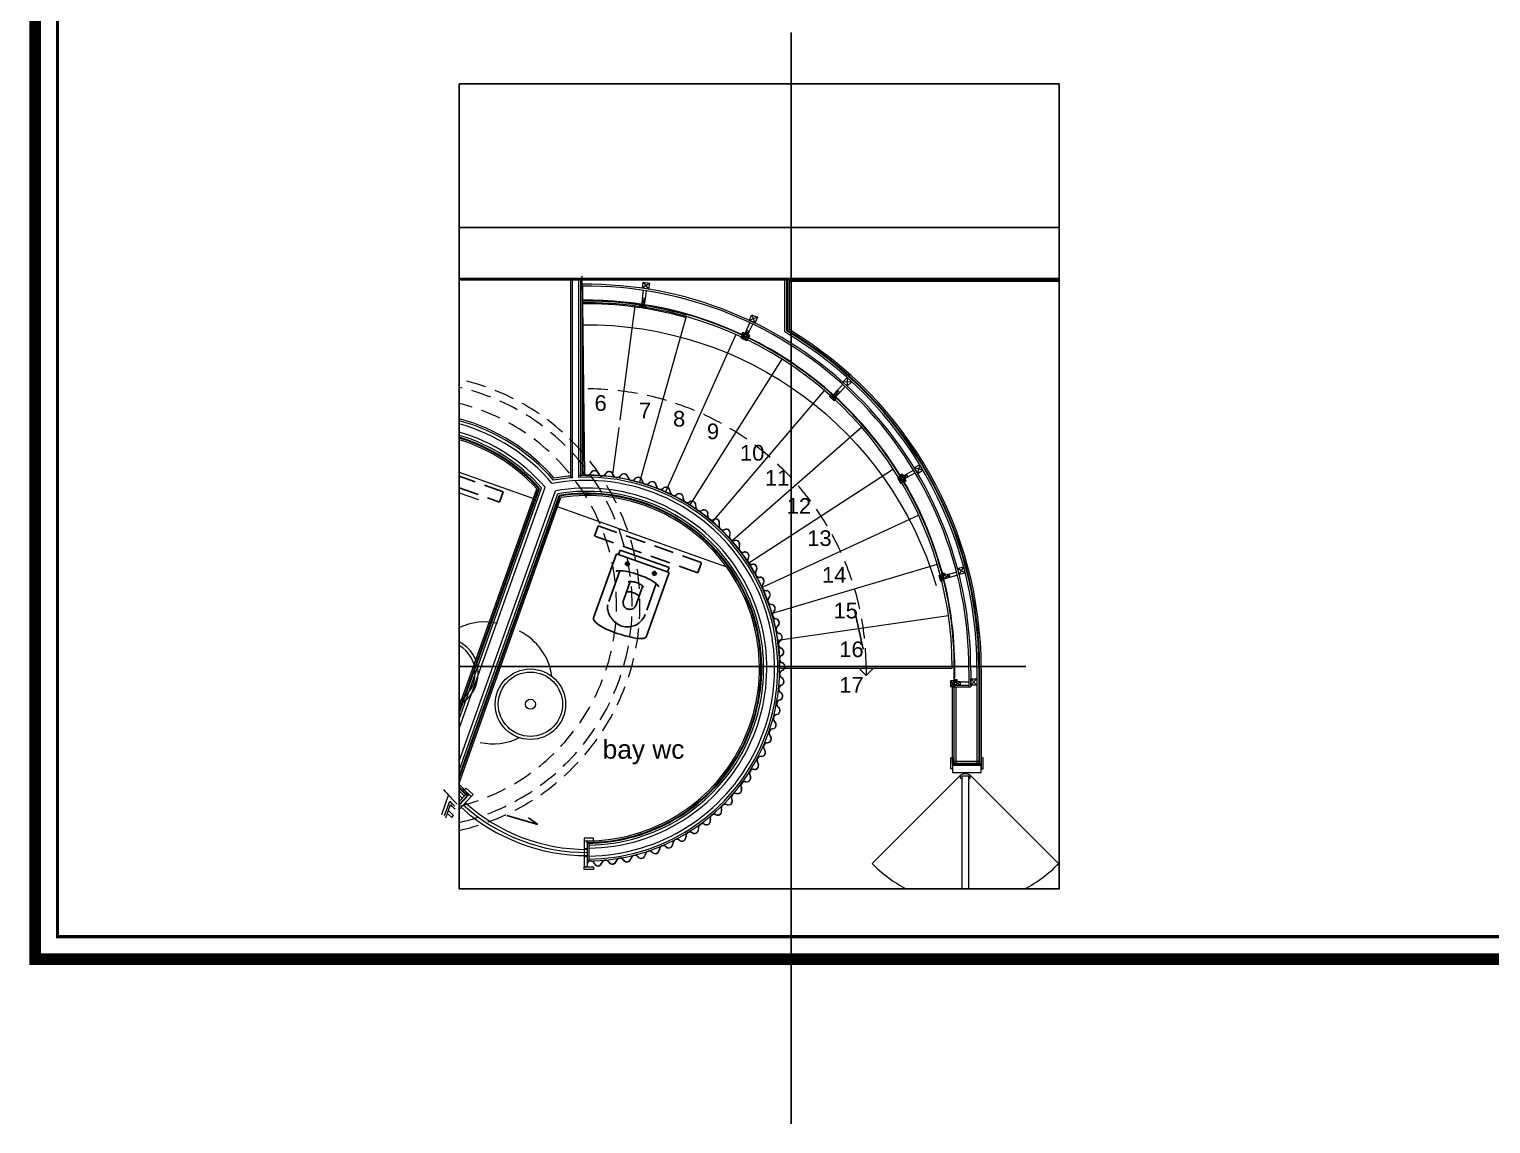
# Model space of a CAD drawing. Header units: millimetres. Extents: x 54215 to 67697, y 23496 to 56611.
# Drawn here: x 55693 to 56626, y 23496 to 24195 of the extents above; entities that cross this region are included whole.
import ezdxf

# ---------------------------------------------------------------- set-up
doc = ezdxf.new("R2010")
doc.units = ezdxf.units.MM
doc.linetypes.add('DASHED', pattern=[19.05, 12.7, -6.35])
for name, color, linetype, lineweight in [('- 0.50', 30, 'Continuous', 50), ('alçıpankesit', 220, 'Continuous', 20), ('b_görünüş', 44, 'Continuous', 25), ('no3_ahsap gorunus on ince', 32, 'Continuous', 13), ('no3_cam kesit arka', 141, 'Continuous', 18), ('no3_duvar kaplama', 8, 'Continuous', 0), ('no3_duvar ytong', 101, 'Continuous', 0), ('no3_kutu profil gorunus', 8, 'Continuous', 0), ('no3_kutuprofil kesit', 74, 'Continuous', 18), ('no3_lejand', 255, 'Continuous', 13), ('no3_mermer gorunus arka', 41, 'Continuous', 13), ('no3_tefriş arka ince', 65, 'Continuous', 13), ('t_tefris ince', 34, 'Continuous', 15), ('t_yazı', 154, 'Continuous', 25)]:
    doc.layers.add(name, color=color, linetype=linetype, lineweight=lineweight)
doc.layers.add('0 rölöve', color=7, linetype='Continuous', true_color=0xf1380e)
for name, color, linetype, lineweight, true_color in [('no3_ahsap kesit on', 7, 'Continuous', 20, 0xfca103), ('no3_alçıpan kesit', 7, 'Continuous', 20, 0xf5003d), ('no3_sıva', 7, 'Continuous', 0, 0x414b26), ('no3_tefriş ön ince', 7, 'Continuous', 18, 0x8c1aff)]:
    doc.layers.add(name, color=color, linetype=linetype, lineweight=lineweight, true_color=true_color)
doc.styles.get("Standard").update_dxf_attribs({"font": 'arial.ttf'})

# ---------------------------------------------------------------- blocks, each defined once
blk = doc.blocks.new('klozet')
at = {"layer": 'b_görünüş'}
for p, q in [((-23024.08, -1604.78), (-23024.08, -1638)), ((-23021.08, -1604.78), (-23024.08, -1604.78)), ((-22977.68, -1603.33), (-23021.07, -1603.33)), ((-23021.05, -1603.33), (-23021.05, -1639.06)), ((-22976.76, -1603.66), (-22977.68, -1603.29)), ((-22975.97, -1604.47), (-22976.76, -1603.66)), ((-22975.28, -1605.66), (-22975.97, -1604.47)), ((-23015.69, -1612.08), (-23019.17, -1612.08)), ((-23018.54, -1611.88), (-23018.56, -1612.09)), ((-23018.56, -1612.09), (-23018.56, -1612.09)), ((-23018.56, -1612.09), (-23018.56, -1612.09)), ((-23018.56, -1612.09), (-23018.54, -1612.29)), ((-23018.49, -1611.69), (-23018.54, -1611.88)), ((-23018.54, -1612.29), (-23018.49, -1612.48)), ((-23018.41, -1611.5), (-23018.49, -1611.69)), ((-23018.49, -1612.48), (-23018.41, -1612.67)), ((-23018.29, -1611.33), (-23018.41, -1611.5)), ((-23018.41, -1612.67), (-23018.29, -1612.84)), ((-23018.14, -1611.19), (-23018.29, -1611.33)), ((-23018.29, -1612.84), (-23018.14, -1612.98)), ((-23017.98, -1611.07), (-23018.14, -1611.19)), ((-23018.14, -1612.98), (-23017.98, -1613.1)), ((-23017.79, -1610.99), (-23017.98, -1611.07)), ((-23017.98, -1613.1), (-23017.79, -1613.18)), ((-23017.6, -1610.93), (-23017.79, -1610.99)), ((-23017.79, -1613.18), (-23017.6, -1613.24)), ((-23017.39, -1610.92), (-23017.6, -1610.93)), ((-23017.6, -1613.24), (-23017.39, -1613.25)), ((-23017.19, -1610.93), (-23017.39, -1610.92)), ((-23017.39, -1613.25), (-23017.19, -1613.24)), ((-23017.33, -1613.85), (-23017.33, -1610.45)), ((-23016.99, -1610.99), (-23017.19, -1610.93)), ((-23017.19, -1613.24), (-23016.99, -1613.18)), ((-23016.81, -1611.07), (-23016.99, -1610.99)), ((-23016.99, -1613.18), (-23016.81, -1613.1)), ((-23016.64, -1611.19), (-23016.81, -1611.07)), ((-23016.81, -1613.1), (-23016.64, -1612.98)), ((-23016.5, -1611.33), (-23016.64, -1611.19)), ((-23016.64, -1612.98), (-23016.5, -1612.84)), ((-23016.38, -1611.5), (-23016.5, -1611.33)), ((-23016.5, -1612.84), (-23016.38, -1612.67)), ((-23016.29, -1611.69), (-23016.38, -1611.5)), ((-23016.38, -1612.67), (-23016.29, -1612.48)), ((-23016.24, -1611.88), (-23016.29, -1611.69)), ((-23016.29, -1612.48), (-23016.24, -1612.29)), ((-23016.22, -1612.09), (-23016.24, -1611.88)), ((-23016.24, -1612.29), (-23016.22, -1612.09)), ((-23013, -1616.12), (-23012.8, -1614.34)), ((-23012.8, -1614.34), (-23012.53, -1612.65)), ((-23012.53, -1612.65), (-23012.21, -1611.1)), ((-23012.21, -1611.1), (-23011.83, -1609.69)), ((-23011.83, -1609.69), (-23011.39, -1608.48)), ((-22990.74, -1609.01), (-23011.56, -1609.01)), ((-23011.39, -1608.48), (-23010.88, -1607.47)), ((-23010.88, -1607.47), (-23010.31, -1606.69)), ((-22988.54, -1609.13), (-22987.91, -1609.18)), ((-22987.91, -1609.18), (-22987.27, -1609.32)), ((-22987.27, -1609.32), (-22986.61, -1609.54)), ((-22986.61, -1609.54), (-22985.94, -1609.84)), ((-22985.94, -1609.84), (-22985.27, -1610.22)), ((-22985.27, -1610.22), (-22984.61, -1610.66)), ((-22984.61, -1610.66), (-22983.95, -1611.17)), ((-22983.95, -1611.17), (-22983.31, -1611.75)), ((-22983.31, -1611.75), (-22982.69, -1612.37)), ((-22982.69, -1612.37), (-22982.09, -1613.05)), ((-22982.09, -1613.05), (-22981.53, -1613.77)), ((-22981.53, -1613.77), (-22981, -1614.54)), ((-22974.71, -1607.2), (-22975.28, -1605.66)), ((-22974.25, -1609.03), (-22974.71, -1607.2)), ((-22973.89, -1611.11), (-22974.25, -1609.03)), ((-22973.62, -1613.38), (-22973.89, -1611.11)), ((-22973.45, -1615.8), (-22973.62, -1613.38)), ((-23013.24, -1621.79), (-23013.22, -1619.88)), ((-23013.2, -1623.7), (-23013.24, -1621.79)), ((-23013.22, -1619.88), (-23013.14, -1617.98)), ((-23013.11, -1625.58), (-23013.2, -1623.7)), ((-23013.14, -1617.98), (-23013, -1616.12)), ((-23008.02, -1621.5), (-23008.03, -1622.11)), ((-23008.03, -1622.11), (-23008, -1622.73)), ((-23008, -1620.91), (-23008.02, -1621.5)), ((-23007.94, -1620.33), (-23008, -1620.91)), ((-23008, -1622.73), (-23007.94, -1623.36)), ((-23007.87, -1619.76), (-23007.94, -1620.33)), ((-23007.94, -1623.36), (-23007.85, -1623.98)), ((-23007.77, -1619.22), (-23007.87, -1619.76)), ((-23007.66, -1618.71), (-23007.77, -1619.22)), ((-23007.53, -1618.22), (-23007.66, -1618.71)), ((-23007.38, -1617.77), (-23007.53, -1618.22)), ((-23007.22, -1617.35), (-23007.38, -1617.77)), ((-23007.36, -1617.55), (-22995.15, -1617.55)), ((-23007.06, -1616.97), (-23007.22, -1617.35)), ((-23006.89, -1616.63), (-23007.06, -1616.97)), ((-23006.71, -1616.34), (-23006.89, -1616.63)), ((-23001.28, -1621.4), (-23001.26, -1620.9)), ((-23001.28, -1621.88), (-23001.28, -1621.4)), ((-23001.26, -1622.36), (-23001.28, -1621.88)), ((-23001.26, -1620.9), (-23001.22, -1620.41)), ((-23001.22, -1622.83), (-23001.26, -1622.36)), ((-23001.22, -1620.41), (-23001.15, -1619.91)), ((-23001.17, -1623.29), (-23001.22, -1622.83)), ((-23001.11, -1623.73), (-23001.17, -1623.29)), ((-23001.15, -1619.91), (-23001.05, -1619.42)), ((-23001.04, -1624.15), (-23001.11, -1623.73)), ((-23001.05, -1619.42), (-23000.93, -1618.93)), ((-23000.93, -1618.93), (-23000.77, -1618.46)), ((-23000.77, -1618.46), (-23000.58, -1617.99)), ((-23000.58, -1617.99), (-23000.35, -1617.54)), ((-22994.76, -1617.55), (-22995.1, -1617.54)), ((-22994.41, -1617.58), (-22994.76, -1617.55)), ((-22994.07, -1617.63), (-22994.41, -1617.58)), ((-22993.73, -1617.71), (-22994.07, -1617.63)), ((-22993.39, -1617.8), (-22993.73, -1617.71)), ((-22993.05, -1617.91), (-22993.39, -1617.8)), ((-22992.73, -1618.04), (-22993.05, -1617.91)), ((-22992.41, -1618.19), (-22992.73, -1618.04)), ((-22992.11, -1618.36), (-22992.41, -1618.19)), ((-22991.82, -1618.55), (-22992.11, -1618.36)), ((-22991.55, -1618.75), (-22991.82, -1618.55)), ((-22991.3, -1618.98), (-22991.55, -1618.75)), ((-22991.07, -1619.22), (-22991.3, -1618.98)), ((-22990.86, -1619.48), (-22991.07, -1619.22)), ((-22990.68, -1619.76), (-22990.86, -1619.48)), ((-22990.77, -1623.92), (-22990.63, -1623.6)), ((-22990.53, -1620.05), (-22990.68, -1619.76)), ((-22990.63, -1623.6), (-22990.51, -1623.27)), ((-22990.41, -1620.36), (-22990.53, -1620.05)), ((-22990.51, -1623.27), (-22990.41, -1622.92)), ((-22990.32, -1620.69), (-22990.41, -1620.36)), ((-22990.41, -1622.92), (-22990.34, -1622.56)), ((-22990.34, -1622.56), (-22990.28, -1622.18)), ((-22990.26, -1621.03), (-22990.32, -1620.69)), ((-22990.28, -1622.18), (-22990.25, -1621.79)), ((-22990.24, -1621.39), (-22990.26, -1621.03)), ((-22990.25, -1621.79), (-22990.24, -1621.39)), ((-22981, -1614.54), (-22980.51, -1615.34)), ((-22980.51, -1615.34), (-22980.07, -1616.16)), ((-22980.07, -1616.16), (-22979.68, -1617.02)), ((-22979.68, -1617.02), (-22979.35, -1617.89)), ((-22979.35, -1617.89), (-22979.09, -1618.78)), ((-22979.09, -1618.78), (-22978.89, -1619.68)), ((-22978.99, -1624.19), (-22978.82, -1623.3)), ((-22978.89, -1619.68), (-22978.77, -1620.59)), ((-22978.82, -1623.3), (-22978.71, -1622.4)), ((-22978.77, -1620.59), (-22978.73, -1621.49)), ((-22978.71, -1622.4), (-22978.68, -1621.49)), ((-22973.62, -1626.02), (-22973.46, -1623.49)), ((-22973.46, -1623.49), (-22973.37, -1620.9)), ((-22973.37, -1618.33), (-22973.45, -1615.8)), ((-22973.37, -1620.9), (-22973.37, -1618.33)), ((-23015.69, -1630.33), (-23019.17, -1630.33)), ((-23018.54, -1630.2), (-23018.56, -1630.4)), ((-23018.56, -1630.4), (-23018.56, -1630.4)), ((-23018.56, -1630.4), (-23018.56, -1630.4)), ((-23018.56, -1630.4), (-23018.54, -1630.61)), ((-23018.49, -1630), (-23018.54, -1630.2)), ((-23018.54, -1630.61), (-23018.49, -1630.8)), ((-23018.41, -1629.82), (-23018.49, -1630)), ((-23018.49, -1630.8), (-23018.41, -1630.99)), ((-23018.29, -1629.65), (-23018.41, -1629.82)), ((-23018.41, -1630.99), (-23018.29, -1631.16)), ((-23018.14, -1629.51), (-23018.29, -1629.65)), ((-23018.29, -1631.16), (-23018.14, -1631.3)), ((-23017.98, -1629.39), (-23018.14, -1629.51)), ((-23018.14, -1631.3), (-23017.98, -1631.42)), ((-23017.79, -1629.31), (-23017.98, -1629.39)), ((-23017.98, -1631.42), (-23017.79, -1631.5)), ((-23017.6, -1629.25), (-23017.79, -1629.31)), ((-23017.79, -1631.5), (-23017.6, -1631.55)), ((-23017.39, -1629.24), (-23017.6, -1629.25)), ((-23017.6, -1631.55), (-23017.39, -1631.57)), ((-23017.19, -1629.25), (-23017.39, -1629.24)), ((-23017.39, -1631.57), (-23017.19, -1631.55)), ((-23017.33, -1632.11), (-23017.33, -1628.7)), ((-23016.99, -1629.31), (-23017.19, -1629.25)), ((-23017.19, -1631.55), (-23016.99, -1631.5)), ((-23016.81, -1629.39), (-23016.99, -1629.31)), ((-23016.99, -1631.5), (-23016.81, -1631.42)), ((-23016.64, -1629.51), (-23016.81, -1629.39)), ((-23016.81, -1631.42), (-23016.64, -1631.3)), ((-23016.5, -1629.65), (-23016.64, -1629.51)), ((-23016.64, -1631.3), (-23016.5, -1631.16)), ((-23016.38, -1629.82), (-23016.5, -1629.65)), ((-23016.5, -1631.16), (-23016.38, -1630.99)), ((-23016.29, -1630), (-23016.38, -1629.82)), ((-23016.38, -1630.99), (-23016.29, -1630.8)), ((-23016.24, -1630.2), (-23016.29, -1630)), ((-23016.29, -1630.8), (-23016.24, -1630.61)), ((-23016.22, -1630.4), (-23016.24, -1630.2)), ((-23016.24, -1630.61), (-23016.22, -1630.4)), ((-23012.95, -1627.38), (-23013.11, -1625.58)), ((-23012.75, -1629.1), (-23012.95, -1627.38)), ((-23012.48, -1630.69), (-23012.75, -1629.1)), ((-23012.16, -1632.14), (-23012.48, -1630.69)), ((-23011.78, -1633.42), (-23012.16, -1632.14)), ((-23007.85, -1623.98), (-23007.72, -1624.61)), ((-23007.72, -1624.61), (-23007.55, -1625.23)), ((-23007.55, -1625.23), (-23007.35, -1625.85)), ((-23007.35, -1625.85), (-23007.1, -1626.46)), ((-23007.1, -1626.46), (-23006.81, -1627.05)), ((-22994.54, -1626.11), (-23007.01, -1626.11)), ((-23000.96, -1624.54), (-23001.04, -1624.15)), ((-23000.88, -1624.92), (-23000.96, -1624.54)), ((-23000.8, -1625.26), (-23000.88, -1624.92)), ((-23000.71, -1625.57), (-23000.8, -1625.26)), ((-23000.63, -1625.86), (-23000.71, -1625.57)), ((-23000.55, -1626.1), (-23000.63, -1625.86)), ((-22994.49, -1626.1), (-22994.08, -1626.08)), ((-22994.08, -1626.08), (-22993.69, -1626.04)), ((-22993.69, -1626.04), (-22993.32, -1625.97)), ((-22993.32, -1625.97), (-22992.98, -1625.87)), ((-22992.98, -1625.87), (-22992.65, -1625.74)), ((-22992.65, -1625.74), (-22992.34, -1625.59)), ((-22992.34, -1625.59), (-22992.05, -1625.42)), ((-22992.05, -1625.42), (-22991.79, -1625.22)), ((-22991.79, -1625.22), (-22991.54, -1625)), ((-22991.54, -1625), (-22991.32, -1624.76)), ((-22991.32, -1624.76), (-22991.11, -1624.5)), ((-22991.11, -1624.5), (-22990.93, -1624.22)), ((-22990.93, -1624.22), (-22990.77, -1623.92)), ((-22987.6, -1633.22), (-22986.65, -1632.93)), ((-22986.65, -1632.93), (-22985.75, -1632.56)), ((-22985.75, -1632.56), (-22984.9, -1632.13)), ((-22984.9, -1632.13), (-22984.09, -1631.64)), ((-22984.09, -1631.64), (-22983.33, -1631.08)), ((-22983.33, -1631.08), (-22982.62, -1630.47)), ((-22982.62, -1630.47), (-22981.96, -1629.81)), ((-22981.96, -1629.81), (-22981.36, -1629.11)), ((-22981.36, -1629.11), (-22980.82, -1628.36)), ((-22980.82, -1628.36), (-22980.33, -1627.58)), ((-22980.33, -1627.58), (-22979.9, -1626.77)), ((-22979.9, -1626.77), (-22979.53, -1625.93)), ((-22979.53, -1625.93), (-22979.23, -1625.07)), ((-22979.23, -1625.07), (-22978.99, -1624.19)), ((-22974.95, -1634.79), (-22974.52, -1632.9)), ((-22974.52, -1632.9), (-22974.16, -1630.78)), ((-22974.16, -1630.78), (-22973.85, -1628.47)), ((-22973.85, -1628.47), (-22973.62, -1626.02)), ((-23021.06, -1638), (-23024.08, -1638)), ((-23021.07, -1639.04), (-22977.28, -1639.04)), ((-23011.34, -1634.49), (-23011.78, -1633.42)), ((-22993.69, -1633.61), (-23011.66, -1633.61)), ((-23010.85, -1635.33), (-23011.34, -1634.49)), ((-23010.31, -1635.92), (-23010.85, -1635.33)), ((-22990.69, -1633.61), (-22989.62, -1633.56)), ((-22989.62, -1633.56), (-22988.59, -1633.43)), ((-22988.59, -1633.43), (-22987.6, -1633.22)), ((-22977.18, -1639.03), (-22976.55, -1638.56)), ((-22976.55, -1638.56), (-22975.97, -1637.67)), ((-22975.97, -1637.67), (-22975.43, -1636.39)), ((-22975.43, -1636.39), (-22974.95, -1634.79))]:
    blk.add_line(p, q, dxfattribs=at)

msp = doc.modelspace()

# ---------------------------------------------------------------- linework, layer by layer
at = {"layer": '- 0.50'}
msp.add_line((55967.827, 24035.403), (56350.759, 24035.403), dxfattribs=at)
for p, q in [((56179.757, 23496.222), (56179.757, 24192.954)), ((56046.377, 23910.408), (56046.377, 24031.004))]:
    msp.add_line(p, q)
at = {"color": 1}
msp.add_line((56301.077, 23726.043), (56282.777, 23726.043), dxfattribs=at)
at = {"color": 252, "const_width": 2.031}
msp.add_lwpolyline([(58449.655, 24230.129, -0.4142136), (58440.109, 24220.583), (58079.769, 24220.583, 0.4142136), (58055.905, 24196.72), (58055.905, 23964.768, 0.4142136), (58079.769, 23940.905), (58440.109, 23940.905, -0.4142136), (58449.655, 23931.359), (58449.655, 23615.714), (55711.249, 23615.714), (55711.249, 24735.078), (58449.655, 24735.078), (58449.655, 24230.129)], format="xyb", dxfattribs=at)
msp.add_lwpolyline([(56350.759, 24160.096), (56350.759, 23646.162), (55967.827, 23646.162), (55967.827, 24160.096)], close=True)
at = {"linetype": 'DASHED'}
msp.add_lwpolyline([(55967.827, 23902.214), (55993.539, 23893.064), (55995.886, 23899.659), (55967.827, 23909.644)], dxfattribs=at)
msp.add_lwpolyline([(56120.117, 23848.019), (56054.168, 23871.488), (56056.515, 23878.083), (56122.464, 23854.613)], close=True, dxfattribs=at)
msp.add_lwpolyline([(56225.733, 23799.343), (56220.241, 23824.389)])
at = {"layer": '0 rölöve'}
for p, q in [((56350.759, 24068.403), (55967.827, 24068.403)), ((56329.529, 23788.114), (55967.827, 23788.114)), ((56329.529, 23788.114), (55967.827, 23788.114)), ((55998.085, 23693.117), (56018.014, 23687.268)), ((56018.014, 23687.268), (56012.01, 23691.576))]:
    msp.add_line(p, q, dxfattribs=at)
at = {"layer": 'no3_ahsap gorunus on ince'}
for radius in [22.5, 20.5, 3.211]:
    msp.add_circle((56013.214, 23764.089), radius, dxfattribs=at)
for centre, radius, start, end in [((55957.438, 23783.939), 22.5, 297.500936, 62.499064), ((55957.438, 23783.939), 20.5, 300.451788, 59.548212), ((56049.236, 23787.089), 119.675, 227.920912, 270.062739), ((56049.236, 23787.089), 117.675, 227.93556, 270.062739), ((56049.236, 23787.089), 115.675, 227.950715, 270.062739)]:
    msp.add_arc(centre, radius, start, end, dxfattribs=at)
at = {"layer": 'no3_ahsap kesit on'}
for p, q in [((55962.883, 23694.296), (55964.201, 23693.07)), ((56047.566, 23671.926), (56049.366, 23671.914)), ((56047.563, 23666.925), (56049.363, 23666.914)), ((56049.374, 23660.332), (56047.574, 23660.33))]:
    msp.add_line(p, q, dxfattribs=at)
for points in [[(55974.148, 23706.401), (55967.827, 23699.608)], [(55975.466, 23705.175), (55967.827, 23696.966)], [(55960.191, 23694.342), (55962.975, 23691.752), (55964.201, 23693.07), (55960.848, 23696.189)], [(56047.556, 23676.866), (56047.574, 23660.33)], [(56049.356, 23676.868), (56049.374, 23660.332)]]:
    msp.add_lwpolyline(points, dxfattribs=at)
for points in [[(55976.692, 23706.492), (55975.466, 23705.175), (55971.074, 23709.262), (55972.3, 23710.58)], [(56047.554, 23678.666), (56047.556, 23676.866), (56053.556, 23676.873), (56053.554, 23678.673)], [(56047.576, 23658.53), (56047.574, 23660.33), (56053.574, 23660.337), (56053.576, 23658.537)]]:
    msp.add_lwpolyline(points, close=True, dxfattribs=at)
at = {"layer": 'no3_alçıpan kesit', "lineweight": 13}
for p, q in [((56038.977, 23908.578), (56038.977, 24035.403)), ((56040.177, 23908.673), (56040.177, 24035.403)), ((56044.177, 23908.905), (56044.177, 24035.403)), ((56045.377, 23908.949), (56045.377, 24035.403)), ((55967.827, 23754.574), (56020.352, 23902.169)), ((55967.827, 23758.153), (56018.984, 23901.903)), ((55967.827, 23721.765), (56030.716, 23898.481)), ((55967.827, 23718.186), (56031.608, 23897.411)), ((55971.996, 23706.36), (55967.827, 23701.908)), ((55972.872, 23705.54), (55967.827, 23700.153)), ((55958.458, 23693.051), (55961.716, 23702.206)), ((55959.186, 23691.518), (55962.205, 23700)), ((56049.36, 23675.368), (56049.371, 23663.968)), ((56050.56, 23675.369), (56050.571, 23663.969))]:
    msp.add_line(p, q, dxfattribs=at)
at = {"layer": 'no3_alçıpan kesit'}
for p, q in [((56175.658, 24001.769), (56175.658, 24035.403)), ((56176.858, 24002.454), (56176.858, 24035.403)), ((56293.177, 23785.895), (56293.177, 23775.148)), ((56294.377, 23785.895), (56294.377, 23775.148)), ((56298.377, 23787.095), (56298.377, 23726.293)), ((56299.577, 23787.095), (56299.577, 23726.293)), ((56282.477, 23775.148), (56294.377, 23775.148)), ((56282.777, 23726.293), (56282.777, 23775.148)), ((56283.777, 23776.348), (56293.077, 23776.348)), ((56283.777, 23726.293), (56283.777, 23775.148)), ((56284.977, 23726.293), (56284.977, 23775.148)), ((56299.577, 23727.493), (56283.777, 23727.493)), ((56299.577, 23726.293), (56283.777, 23726.293))]:
    msp.add_line(p, q, dxfattribs=at)
for centre, radius, start, end in [((56049.249, 23787.09), 245.131, 359.720667, 90.700363), ((56049.249, 23787.09), 243.931, 359.719299, 90.700358), ((56049.251, 23787.095), 249.126, 0, 59.508981), ((56049.251, 23787.095), 250.326, 0, 59.351843)]:
    msp.add_arc(centre, radius, start, end, dxfattribs=at)
at = {"layer": 'no3_alçıpan kesit', "lineweight": 13}
for centre, radius, start, end in [((55935.625, 23827.52), 123.121, 41.08843, 74.838097), ((55935.625, 23827.52), 121.921, 40.771183, 74.685228), ((55935.625, 23827.52), 112.921, 41.381804, 73.43083), ((55935.625, 23827.52), 111.721, 41.743472, 73.247639), ((56049.236, 23787.089), 123.121, 94.219259, 99.733003), ((56049.236, 23787.089), 123.121, 270.062739, 92.354664), ((56049.236, 23787.089), 121.921, 94.260863, 100.050249), ((56049.236, 23787.089), 121.921, 270.626678, 92.377853), ((56049.236, 23787.089), 112.921, 270.671627, 99.439628), ((56049.236, 23787.089), 111.721, 270.062739, 99.077961), ((56049.236, 23787.089), 111.721, 223.22456, 226.880726), ((56049.236, 23787.089), 112.921, 223.868554, 226.271839), ((56049.236, 23787.089), 121.921, 224.123644, 226.23774), ((56049.236, 23787.089), 123.121, 225.018908, 226.880726)]:
    msp.add_arc(centre, radius, start, end, dxfattribs=at)
at = {"layer": 'no3_cam kesit arka'}
for p, q in [((56149.491, 23999.588), (56149.359, 23999.318)), ((56151.471, 23998.642), (56151.344, 23998.37)), ((56250.03, 23909.115), (56249.772, 23908.963)), ((56250.03, 23909.115), (56249.774, 23908.959)), ((56251.161, 23907.234), (56250.903, 23907.081)), ((56251.161, 23907.234), (56250.905, 23907.077)), ((56251.161, 23907.234), (56250.905, 23907.077)), ((56276.306, 23846.186), (56276.596, 23846.263)), ((56284.097, 23778.443), (56283.797, 23778.448)), ((56284.097, 23778.443), (56283.797, 23778.448)), ((56284.097, 23778.443), (56283.797, 23778.444))]:
    msp.add_line(p, q, dxfattribs=at)
for radius, start, end in [(234.949, 64.745139, 90.700838), (234.649, 64.745139, 90.700838), (234.649, 31.288301, 64.210034), (234.949, 31.288301, 64.210034), (234.649, 358.059169, 30.753192), (234.949, 357.889676, 30.753192)]:
    msp.add_arc((56049.251, 23787.095), radius, start, end, dxfattribs=at)
at = {"layer": 'no3_duvar kaplama'}
for p, q in [((56350.759, 24034.903), (56177.358, 24034.903)), ((56177.358, 24034.903), (56177.358, 24002.74)), ((56350.759, 24033.903), (56178.358, 24033.903)), ((56178.358, 24033.903), (56178.358, 24003.308)), ((56047.024, 23911.976), (56047.106, 23911.791)), ((56047.139, 23912.026), (56047.221, 23911.842)), ((56051.765, 23911.65), (56051.862, 23911.826)), ((56051.875, 23911.589), (56051.972, 23911.766)), ((56056.597, 23911.389), (56056.516, 23911.574)), ((56056.712, 23911.44), (56056.631, 23911.624)), ((56061.256, 23911.248), (56061.353, 23911.424)), ((56061.366, 23911.188), (56061.463, 23911.364)), ((56066.012, 23910.608), (56065.946, 23910.799)), ((56066.13, 23910.649), (56066.065, 23910.84)), ((56070.641, 23910.064), (56070.752, 23910.232)), ((56070.745, 23909.994), (56070.857, 23910.162)), ((56075.374, 23908.968), (56075.325, 23909.164)), ((56075.496, 23908.998), (56075.447, 23909.194)), ((56079.937, 23908.02), (56080.063, 23908.177)), ((56080.035, 23907.942), (56080.161, 23908.099)), ((56084.571, 23906.611), (56084.536, 23906.81)), ((56084.695, 23906.633), (56084.66, 23906.831)), ((56089.066, 23905.36), (56089.213, 23905.497)), ((56089.151, 23905.268), (56089.299, 23905.405)), ((56093.572, 23903.594), (56093.552, 23903.795)), ((56093.697, 23903.607), (56093.677, 23903.807)), ((56097.956, 23902.001), (56098.114, 23902.127)), ((56098.035, 23901.903), (56098.192, 23902.028)), ((56102.311, 23899.889), (56102.307, 23900.09)), ((56102.436, 23899.891), (56102.432, 23900.093)), ((56106.558, 23897.959), (56106.725, 23898.072)), ((56106.629, 23897.855), (56106.795, 23897.968)), ((56110.747, 23895.535), (56110.758, 23895.736)), ((56110.873, 23895.529), (56110.883, 23895.73)), ((56114.846, 23893.303), (56115.022, 23893.4)), ((56114.906, 23893.193), (56115.083, 23893.29)), ((56118.782, 23890.487), (56118.812, 23890.686)), ((56118.906, 23890.469), (56118.936, 23890.668)), ((56122.641, 23887.868), (56122.823, 23887.956)), ((56122.696, 23887.755), (56122.877, 23887.843)), ((56126.431, 23884.858), (56126.471, 23885.056)), ((56126.554, 23884.833), (56126.594, 23885.031)), ((56130.148, 23882.046), (56130.329, 23882.133)), ((56130.203, 23881.933), (56130.384, 23882.02)), ((56133.046, 23881.742), (56133.123, 23881.842)), ((56133.15, 23881.65), (56133.239, 23881.739)), ((56133.637, 23878.71), (56133.692, 23878.904)), ((56133.68, 23878.85), (56133.745, 23879.041)), ((56133.758, 23878.676), (56133.813, 23878.869)), ((56133.799, 23878.809), (56133.864, 23879)), ((56136.997, 23875.576), (56137.188, 23875.64)), ((56137.037, 23875.457), (56137.228, 23875.52)), ((56137.129, 23875.623), (56137.317, 23875.697)), ((56137.175, 23875.506), (56137.363, 23875.58)), ((56139.996, 23875.1), (56140.08, 23875.193)), ((56140.093, 23875.001), (56140.188, 23875.082)), ((56140.408, 23872.168), (56140.488, 23872.353)), ((56140.524, 23872.119), (56140.603, 23872.303)), ((56143.467, 23868.652), (56143.663, 23868.7)), ((56143.498, 23868.53), (56143.693, 23868.579)), ((56146.557, 23864.927), (56146.637, 23865.112)), ((56146.672, 23864.877), (56146.752, 23865.062)), ((56149.435, 23861.26), (56149.633, 23861.299)), ((56149.459, 23861.137), (56149.657, 23861.176)), ((56152.334, 23857.385), (56152.422, 23857.565)), ((56152.446, 23857.329), (56152.535, 23857.51)), ((56154.845, 23853.458), (56155.046, 23853.478)), ((56154.858, 23853.333), (56155.058, 23853.353)), ((56157.357, 23849.321), (56157.463, 23849.493)), ((56157.464, 23849.255), (56157.57, 23849.427)), ((56159.577, 23845.223), (56159.778, 23845.228)), ((56159.58, 23845.097), (56159.781, 23845.102)), ((56161.781, 23840.914), (56161.899, 23841.077)), ((56161.883, 23840.841), (56162.001, 23841.004)), ((56163.668, 23836.531), (56163.869, 23836.52)), ((56163.674, 23836.656), (56163.875, 23836.645)), ((56165.535, 23832.188), (56165.665, 23832.342)), ((56165.631, 23832.107), (56165.761, 23832.26)), ((56167.08, 23827.672), (56167.279, 23827.646)), ((56167.096, 23827.796), (56167.296, 23827.77)), ((56168.609, 23823.199), (56168.76, 23823.332)), ((56168.692, 23823.105), (56168.843, 23823.238)), ((56169.841, 23818.588), (56170.038, 23818.548)), ((56169.865, 23818.711), (56170.063, 23818.671)), ((56171.07, 23814.009), (56171.233, 23814.128)), ((56171.145, 23813.908), (56171.307, 23814.027)), ((56171.893, 23809.307), (56172.086, 23809.25)), ((56171.928, 23809.428), (56172.122, 23809.371)), ((56172.677, 23804.692), (56172.849, 23804.797)), ((56172.742, 23804.585), (56172.914, 23804.69)), ((56173.089, 23799.937), (56173.277, 23799.864)), ((56173.135, 23800.054), (56173.323, 23799.981)), ((56173.498, 23795.228), (56173.67, 23795.332)), ((56173.563, 23795.121), (56173.735, 23795.225)), ((56174.098, 23790.399), (56173.91, 23790.473)), ((56174.144, 23790.516), (56173.956, 23790.589)), ((56173.613, 23780.965), (56173.787, 23780.863)), ((56173.677, 23781.073), (56173.851, 23780.972)), ((56174.135, 23785.803), (56173.949, 23785.726)), ((56174.183, 23785.687), (56173.996, 23785.61)), ((56175.701, 23788.256), (56175.826, 23788.266)), ((56175.703, 23787.972), (56175.829, 23787.963)), ((56300.077, 23786.845), (56300.077, 23726.043)), ((56301.077, 23786.845), (56301.077, 23726.043)), ((56172.946, 23771.488), (56173.12, 23771.387)), ((56173.009, 23771.597), (56173.183, 23771.495)), ((56173.281, 23776.25), (56173.468, 23776.326)), ((56173.329, 23776.134), (56173.515, 23776.21)), ((56171.491, 23762.147), (56171.655, 23762.03)), ((56171.563, 23762.249), (56171.728, 23762.133)), ((56172.237, 23766.861), (56172.429, 23766.921)), ((56172.274, 23766.742), (56172.466, 23766.802)), ((56169.179, 23752.918), (56169.332, 23752.787)), ((56169.26, 23753.014), (56169.413, 23752.883)), ((56170.335, 23757.549), (56170.532, 23757.592)), ((56170.362, 23757.426), (56170.559, 23757.469)), ((56166.251, 23743.88), (56166.384, 23743.729)), ((56166.345, 23743.963), (56166.478, 23743.812)), ((56167.722, 23748.421), (56167.921, 23748.451)), ((56167.74, 23748.297), (56167.939, 23748.326)), ((56162.639, 23735.095), (56162.759, 23734.934)), ((56162.739, 23735.17), (56162.86, 23735.009)), ((56164.454, 23739.508), (56164.655, 23739.522)), ((56164.463, 23739.383), (56164.664, 23739.397)), ((56158.351, 23726.617), (56158.46, 23726.448)), ((56158.457, 23726.685), (56158.566, 23726.515)), ((56160.504, 23730.751), (56160.706, 23730.749)), ((56160.505, 23730.877), (56160.707, 23730.875)), ((56150.624, 23714.551), (56150.822, 23714.516)), ((56150.646, 23714.675), (56150.845, 23714.639)), ((56153.459, 23718.474), (56153.551, 23718.294)), ((56153.571, 23718.531), (56153.663, 23718.352)), ((56155.907, 23722.44), (56156.108, 23722.424)), ((56155.917, 23722.565), (56156.118, 23722.549)), ((56144.777, 23707.064), (56144.973, 23707.019)), ((56144.805, 23707.187), (56145.001, 23707.141)), ((56147.806, 23710.839), (56147.889, 23710.655)), ((56147.92, 23710.89), (56148.003, 23710.707)), ((56135.111, 23696.848), (56135.169, 23696.655)), ((56135.231, 23696.884), (56135.289, 23696.691)), ((56138.552, 23699.991), (56138.741, 23699.92)), ((56138.597, 23700.109), (56138.785, 23700.038)), ((56141.411, 23700.56), (56141.496, 23700.468)), ((56141.505, 23700.661), (56141.602, 23700.582)), ((56141.775, 23703.498), (56141.858, 23703.315)), ((56141.89, 23703.55), (56141.972, 23703.366)), ((56124.353, 23687.372), (56124.538, 23687.292)), ((56124.403, 23687.487), (56124.588, 23687.407)), ((56128.013, 23690.538), (56128.061, 23690.343)), ((56128.135, 23690.568), (56128.183, 23690.373)), ((56131.615, 23693.502), (56131.803, 23693.431)), ((56131.659, 23693.619), (56131.847, 23693.548)), ((56108.337, 23677.154), (56108.505, 23677.044)), ((56108.405, 23677.259), (56108.574, 23677.149)), ((56112.478, 23679.659), (56112.493, 23679.458)), ((56112.603, 23679.668), (56112.618, 23679.467)), ((56116.529, 23681.972), (56116.706, 23681.875)), ((56116.59, 23682.082), (56116.766, 23681.984)), ((56120.477, 23684.771), (56120.507, 23684.572)), ((56120.602, 23684.79), (56120.631, 23684.59)), ((56086.492, 23668.136), (56086.462, 23667.937)), ((56086.616, 23668.118), (56086.586, 23667.918)), ((56090.949, 23669.501), (56091.089, 23669.356)), ((56091.039, 23669.588), (56091.179, 23669.443)), ((56095.433, 23671.331), (56095.416, 23671.13)), ((56095.558, 23671.32), (56095.542, 23671.12)), ((56099.793, 23672.991), (56099.953, 23672.868)), ((56099.87, 23673.09), (56100.029, 23672.967)), ((56104.117, 23675.164), (56104.116, 23674.963)), ((56104.243, 23675.163), (56104.242, 23674.962)), ((56054.089, 23662.228), (56054.003, 23662.41)), ((56054.202, 23662.282), (56054.117, 23662.464)), ((56056.447, 23660.824), (56056.445, 23660.698)), ((56056.476, 23660.825), (56056.493, 23660.701)), ((56058.54, 23662.53), (56058.605, 23662.721)), ((56058.659, 23662.49), (56058.724, 23662.681)), ((56063.231, 23663.291), (56063.343, 23663.124)), ((56063.335, 23663.361), (56063.447, 23663.194)), ((56068.019, 23663.995), (56067.954, 23663.805)), ((56068.138, 23663.955), (56068.073, 23663.765)), ((56072.645, 23664.566), (56072.757, 23664.399)), ((56072.749, 23664.636), (56072.861, 23664.469)), ((56077.321, 23665.641), (56077.273, 23665.445)), ((56077.443, 23665.611), (56077.395, 23665.415)), ((56081.88, 23666.609), (56082.007, 23666.453)), ((56081.978, 23666.688), (56082.104, 23666.532))]:
    msp.add_line(p, q, dxfattribs=at)
at = {"layer": 'no3_duvar kaplama', "lineweight": 13}
for p, q in [((55967.827, 23759.645), (56018.413, 23901.791)), ((55967.827, 23762.627), (56017.271, 23901.564)), ((55967.59, 23713.044), (56032.722, 23896.066)), ((55967.827, 23716.695), (56031.98, 23896.963)), ((56049.358, 23675.368), (56049.356, 23676.868)), ((56049.358, 23675.368), (56049.356, 23676.868))]:
    msp.add_line(p, q, dxfattribs=at)
at = {"layer": 'no3_duvar kaplama'}
msp.add_lwpolyline([(56046.406, 24006.377, -0.3356134), (56272.308, 23839.803, -0.3356134)], format="xyb", dxfattribs=at)
for centre, radius, start, end in [((56048.836, 23786.861), 252.24, 359.996306, 59.103709), ((56048.838, 23786.861), 251.239, 359.996275, 59.233078), ((56044.705, 23910.948), 2.663, 23.900806, 51.09145), ((56044.705, 23910.948), 2.537, 23.900806, 48.763846), ((56049.54, 23912.87), 2.663, 203.900806, 331.249162), ((56049.54, 23912.87), 2.537, 203.900806, 331.249162), ((56054.196, 23910.546), 2.663, 23.900806, 151.249162), ((56054.196, 23910.546), 2.537, 23.900806, 151.249162), ((56059.032, 23912.468), 2.663, 203.900806, 331.249162), ((56059.032, 23912.468), 2.537, 203.900806, 331.249162), ((56063.546, 23909.975), 2.663, 18.935826, 146.284183), ((56063.546, 23909.975), 2.537, 18.935826, 146.284183), ((56068.53, 23911.472), 2.663, 198.935826, 326.284183), ((56068.53, 23911.472), 2.537, 198.935826, 326.284183), ((56072.862, 23908.554), 2.663, 13.907877, 141.256234), ((56072.862, 23908.554), 2.537, 13.907877, 141.256234), ((56077.958, 23909.608), 2.663, 193.907877, 321.256234), ((56077.958, 23909.608), 2.537, 193.907877, 321.256234), ((56082.037, 23906.37), 2.663, 9.978083, 137.32644), ((56082.037, 23906.37), 2.537, 9.978083, 137.32644), ((56087.193, 23907.073), 2.663, 189.978083, 317.32644), ((56087.193, 23907.073), 2.537, 189.978083, 317.32644), ((56091.027, 23903.548), 2.663, 5.590381, 132.938738), ((56091.027, 23903.548), 2.537, 5.590381, 132.938738), ((56096.222, 23903.854), 2.663, 185.590381, 312.938738), ((56096.222, 23903.854), 2.537, 185.590381, 312.938738), ((56099.77, 23900.041), 2.663, 1.104403, 128.45276), ((56099.77, 23900.041), 2.537, 1.104403, 128.45276), ((56104.973, 23899.94), 2.663, 181.104403, 308.45276), ((56104.973, 23899.94), 2.537, 181.104403, 308.45276), ((56108.224, 23895.872), 2.663, 356.935022, 124.283378), ((56108.224, 23895.872), 2.537, 356.935022, 124.283378), ((56113.406, 23895.393), 2.663, 176.935022, 304.283378), ((56113.406, 23895.393), 2.537, 176.935022, 304.283378), ((56116.303, 23891.065), 2.663, 351.410745, 118.759102), ((56116.303, 23891.065), 2.537, 351.410745, 118.759102), ((56121.415, 23890.09), 2.663, 171.410745, 298.759102), ((56121.415, 23890.09), 2.537, 171.410745, 298.759102), ((56123.985, 23885.56), 2.663, 348.524727, 115.873083), ((56123.985, 23885.56), 2.537, 348.524727, 115.873083), ((56129.041, 23884.328), 2.663, 168.524727, 295.873083), ((56129.041, 23884.328), 2.537, 168.524727, 295.873083), ((56131.491, 23879.738), 2.663, 52.198905, 115.873083), ((56131.491, 23879.738), 2.537, 52.198905, 115.873083), ((56131.346, 23879.866), 2.663, 341.01774, 44.691919), ((56131.346, 23879.866), 2.537, 341.01774, 44.691919), ((56136.198, 23877.984), 2.663, 161.01774, 288.366097), ((56136.199, 23877.983), 2.663, 164.166865, 291.515222), ((56136.198, 23877.984), 2.537, 161.01774, 288.366097), ((56136.199, 23877.983), 2.537, 164.166865, 291.515222), ((56138.293, 23873.219), 2.663, 47.841044, 111.515222), ((56138.293, 23873.219), 2.537, 47.841044, 111.515222), ((56138.158, 23873.358), 2.537, 336.659879, 40.334057), ((56138.158, 23873.358), 2.663, 336.659879, 40.334057), ((56142.853, 23871.113), 2.663, 156.659879, 284.008235), ((56142.853, 23871.113), 2.537, 156.659879, 284.008235), ((56144.307, 23866.117), 2.663, 336.659879, 104.008235), ((56144.307, 23866.117), 2.537, 336.659879, 104.008235), ((56148.946, 23863.75), 2.663, 153.77386, 281.122217), ((56148.946, 23863.75), 2.537, 153.77386, 281.122217), ((56150.146, 23858.686), 2.663, 333.77386, 101.122217), ((56150.146, 23858.686), 2.537, 333.77386, 101.122217), ((56154.598, 23855.983), 2.663, 148.249584, 275.59794), ((56154.598, 23855.983), 2.537, 148.249584, 275.59794), ((56155.305, 23850.828), 2.663, 328.249584, 95.59794), ((56155.305, 23850.828), 2.537, 328.249584, 95.59794), ((56159.513, 23847.759), 2.663, 144.080203, 271.428559), ((56159.513, 23847.759), 2.537, 144.080203, 271.428559), ((56159.844, 23842.566), 2.663, 324.080203, 91.428559), ((56159.844, 23842.566), 2.537, 324.080203, 91.428559), ((56163.81, 23839.19), 2.663, 139.594224, 266.942581), ((56163.81, 23839.19), 2.537, 139.594224, 266.942581), ((56163.733, 23833.986), 2.537, 319.594224, 86.942581), ((56163.733, 23833.986), 2.663, 319.594224, 86.942581), ((56167.425, 23830.312), 2.663, 135.206523, 262.554879), ((56167.425, 23830.312), 2.537, 135.206523, 262.554879), ((56166.95, 23825.13), 2.537, 315.206523, 82.554879), ((56166.95, 23825.13), 2.663, 315.206523, 82.554879), ((56170.366, 23821.198), 2.663, 131.276729, 258.625085), ((56170.366, 23821.198), 2.537, 131.276729, 258.625085), ((56169.538, 23816.061), 2.537, 311.276729, 78.625085), ((56169.538, 23816.061), 2.663, 311.276729, 78.625085), ((56172.645, 23811.862), 2.663, 126.24878, 253.597136), ((56172.645, 23811.862), 2.537, 126.24878, 253.597136), ((56171.37, 23806.816), 2.537, 306.24878, 73.597136), ((56171.37, 23806.816), 2.663, 306.24878, 73.597136), ((56174.06, 23802.417), 2.663, 121.2838, 248.632157), ((56174.06, 23802.417), 2.537, 121.2838, 248.632157), ((56172.352, 23797.501), 2.537, 301.2838, 68.632157), ((56172.352, 23797.501), 2.663, 301.2838, 68.632157), ((56174.881, 23792.952), 2.663, 121.2838, 248.632157), ((56174.881, 23792.952), 2.537, 121.2838, 248.632157), ((56173.173, 23788.036), 2.537, 4.957978, 68.632157), ((56173.173, 23788.036), 2.663, 4.957978, 68.632157), ((56174.959, 23783.263), 2.663, 112.296478, 239.644834), ((56174.959, 23783.263), 2.537, 112.296478, 239.644834), ((56172.505, 23778.674), 2.537, 292.296478, 59.644834), ((56172.505, 23778.674), 2.663, 292.296478, 59.644834), ((56173.173, 23788.15), 2.537, 292.296478, 355.970656), ((56173.173, 23788.15), 2.663, 292.296478, 355.970656), ((56174.292, 23773.786), 2.663, 112.296478, 239.644834), ((56174.292, 23773.786), 2.537, 112.296478, 239.644834), ((56171.673, 23769.343), 2.537, 287.331498, 54.679855), ((56171.673, 23769.343), 2.663, 287.331498, 54.679855), ((56173.03, 23764.32), 2.663, 107.331498, 234.679855), ((56173.03, 23764.32), 2.537, 107.331498, 234.679855), ((56169.991, 23760.071), 2.537, 282.303549, 49.651906), ((56169.991, 23760.071), 2.663, 282.303549, 49.651906), ((56167.552, 23750.961), 2.537, 278.373755, 45.722112), ((56167.552, 23750.961), 2.663, 278.373755, 45.722112), ((56170.903, 23754.947), 2.663, 102.303549, 229.651906), ((56170.903, 23754.947), 2.537, 102.303549, 229.651906), ((56164.478, 23742.053), 2.537, 273.986054, 41.33441), ((56164.478, 23742.053), 2.663, 273.986054, 41.33441), ((56168.11, 23745.787), 2.663, 98.373755, 225.722112), ((56168.11, 23745.787), 2.537, 98.373755, 225.722112), ((56160.729, 23733.412), 2.663, 269.500075, 36.848432), ((56160.729, 23733.412), 2.537, 269.500075, 36.848432), ((56164.639, 23736.852), 2.663, 93.986054, 221.33441), ((56164.639, 23736.852), 2.537, 93.986054, 221.33441), ((56156.325, 23725.078), 2.663, 265.330694, 32.679051), ((56156.325, 23725.078), 2.537, 265.330694, 32.679051), ((56160.482, 23728.214), 2.663, 89.500075, 216.848432), ((56160.482, 23728.214), 2.537, 89.500075, 216.848432), ((56150.175, 23712.054), 2.663, 79.806418, 207.154774), ((56150.175, 23712.054), 2.537, 79.806418, 207.154774), ((56151.294, 23717.136), 2.663, 259.806418, 27.154774), ((56151.294, 23717.136), 2.537, 259.806418, 27.154774), ((56155.701, 23719.911), 2.663, 85.330694, 212.679051), ((56155.701, 23719.911), 2.537, 85.330694, 212.679051), ((56144.203, 23704.593), 2.663, 76.920399, 204.268755), ((56144.203, 23704.593), 2.537, 76.920399, 204.268755), ((56145.576, 23709.612), 2.663, 256.920399, 24.268755), ((56145.576, 23709.612), 2.537, 256.920399, 24.268755), ((56132.739, 23695.923), 2.663, 249.413412, 16.761769), ((56132.739, 23695.923), 2.537, 249.413412, 16.761769), ((56137.66, 23697.616), 2.663, 69.413412, 196.761769), ((56137.66, 23697.616), 2.537, 69.413412, 196.761769), ((56139.677, 23702.413), 2.663, 249.413412, 313.087591), ((56139.677, 23702.413), 2.537, 249.413412, 313.087591), ((56139.545, 23702.272), 2.537, 320.594577, 24.268755), ((56139.545, 23702.272), 2.663, 320.594577, 24.268755), ((56123.112, 23685.158), 2.663, 61.003117, 188.351474), ((56123.112, 23685.158), 2.537, 61.003117, 188.351474), ((56125.598, 23689.734), 2.663, 246.527394, 13.87575), ((56125.598, 23689.734), 2.537, 246.527394, 13.87575), ((56130.598, 23691.177), 2.663, 66.527394, 193.87575), ((56130.598, 23691.177), 2.537, 66.527394, 193.87575), ((56106.78, 23675.15), 2.663, 52.347758, 179.696114), ((56106.78, 23675.15), 2.537, 52.347758, 179.696114), ((56109.962, 23679.273), 2.663, 236.833736, 4.182093), ((56109.962, 23679.273), 2.537, 236.833736, 4.182093), ((56115.134, 23679.853), 2.663, 56.833736, 184.182093), ((56115.134, 23679.853), 2.537, 56.833736, 184.182093), ((56117.996, 23684.204), 2.663, 241.003117, 8.351474), ((56117.996, 23684.204), 2.537, 241.003117, 8.351474), ((56079.908, 23665.012), 2.663, 39.002313, 166.35067), ((56079.908, 23665.012), 2.537, 39.002313, 166.35067), ((56083.953, 23668.318), 2.663, 224.030262, 351.378619), ((56083.953, 23668.318), 2.537, 224.030262, 351.378619), ((56089.125, 23667.737), 2.663, 44.030262, 171.378619), ((56089.125, 23667.737), 2.537, 44.030262, 171.378619), ((56092.888, 23671.337), 2.663, 227.960056, 355.308413), ((56092.888, 23671.337), 2.537, 227.960056, 355.308413), ((56098.087, 23671.113), 2.663, 47.960056, 175.308413), ((56098.087, 23671.113), 2.537, 47.960056, 175.308413), ((56101.579, 23674.976), 2.663, 232.347758, 359.696114), ((56101.579, 23674.976), 2.537, 232.347758, 359.696114), ((56051.707, 23661.332), 2.663, 25.16527, 152.513627), ((56051.707, 23661.332), 2.537, 25.16527, 152.513627), ((56056.499, 23663.36), 2.663, 205.16527, 268.839449), ((56056.499, 23663.36), 2.537, 205.16527, 268.839449), ((56056.136, 23663.34), 2.537, 277.711512, 341.38569), ((56056.136, 23663.34), 2.663, 277.711512, 341.38569), ((56061.128, 23661.871), 2.663, 34.037334, 161.38569), ((56061.128, 23661.871), 2.537, 34.037334, 161.38569), ((56065.55, 23664.614), 2.663, 214.037334, 341.38569), ((56065.55, 23664.614), 2.537, 214.037334, 341.38569), ((56070.542, 23663.145), 2.663, 34.037334, 161.38569), ((56070.542, 23663.145), 2.537, 34.037334, 161.38569), ((56074.808, 23666.044), 2.663, 219.002313, 346.35067), ((56074.808, 23666.044), 2.537, 219.002313, 346.35067)]:
    msp.add_arc(centre, radius, start, end, dxfattribs=at)
at = {"layer": 'no3_duvar kaplama', "lineweight": 13}
for centre, radius, start, end in [((55935.625, 23827.52), 111.221, 41.896094, 73.17009), ((55935.625, 23827.52), 110.221, 42.204818, 73.012784), ((56049.236, 23787.089), 111.221, 270.062739, 98.925339), ((56049.236, 23787.089), 110.221, 270.062739, 98.616615), ((56049.236, 23787.089), 110.221, 222.204818, 227.05911), ((56049.236, 23787.089), 111.221, 222.949803, 227.05911)]:
    msp.add_arc(centre, radius, start, end, dxfattribs=at)
at = {"layer": 'no3_duvar ytong', "lineweight": 13}
msp.add_line((55967.827, 23899.03), (55979.991, 23894.701), dxfattribs=at)
msp.add_lwpolyline([(56238.873, 23787.095), (56282.577, 23787.095)], dxfattribs=at)
at = {"layer": 'no3_kutu profil gorunus'}
for p, q in [((56084.716, 24023.39), (56085.429, 24028.323)), ((56086.695, 24023.104), (56087.406, 24028.019)), ((56151.13, 24002.883), (56153.369, 24007.687)), ((56152.943, 24002.038), (56155.182, 24006.842)), ((56209.267, 23964.569), (56212.643, 23968.211)), ((56210.734, 23963.21), (56214.122, 23966.865)), ((56253.269, 23910.906), (56257.837, 23913.594)), ((56254.284, 23909.182), (56258.851, 23911.871)), ((56280.227, 23847.125), (56285.044, 23848.405)), ((56280.234, 23847.127), (56285.356, 23848.488)), ((56281.023, 23845.267), (56285.822, 23846.542)), ((56281.03, 23845.269), (56286.152, 23846.63)), ((56287.777, 23778.348), (56293.077, 23778.348)), ((56287.777, 23776.348), (56293.077, 23776.348))]:
    msp.add_line(p, q, dxfattribs=at)
at = {"layer": 'no3_kutu profil gorunus', "lineweight": 13}
for p, q in [((55967.827, 23748.609), (56022.629, 23902.601)), ((55967.827, 23727.731), (56029.224, 23900.254)), ((55956.573, 23693.721), (55960.927, 23705.955))]:
    msp.add_line(p, q, dxfattribs=at)
at = {"layer": 'no3_kutu profil gorunus'}
msp.add_arc((56049.251, 23787.095), 232.626, 74.209777, 90.700838, dxfattribs=at)
at = {"layer": 'no3_kutu profil gorunus', "lineweight": 13}
for centre, radius, start, end in [((55935.625, 23827.52), 119.921, 40.225994, 74.423387), ((55935.625, 23827.52), 114.921, 40.793098, 73.727277), ((56049.236, 23787.089), 119.921, 270.636084, 100.595438), ((56049.236, 23787.089), 114.921, 270.66103, 100.028334), ((56049.236, 23787.089), 119.921, 220.225994, 226.307382), ((56049.236, 23787.089), 114.921, 224.896332, 226.282436)]:
    msp.add_arc(centre, radius, start, end, dxfattribs=at)
at = {"layer": 'no3_kutuprofil kesit'}
for p, q in [((56089.244, 24032.998), (56084.687, 24029.646)), ((56085.289, 24033.6), (56088.642, 24029.044)), ((56086.695, 24023.104), (56084.143, 24019.431)), ((56086.123, 24019.145), (56084.716, 24023.39)), ((56087.063, 24018.676), (56082.808, 24017.301)), ((56083.109, 24019.278), (56086.762, 24016.699)), ((56154.651, 24012.807), (56156.588, 24007.492)), ((56158.277, 24011.117), (56152.962, 24009.181)), ((56152.16, 23997.99), (56147.69, 23997.867)), ((56148.22, 24000.188), (56150.213, 24000.914)), ((56148.534, 23999.68), (56151.315, 23996.177)), ((56149.579, 23999.554), (56148.853, 24001.547)), ((56152.943, 24002.038), (56149.441, 23999.257)), ((56151.254, 23998.413), (56151.13, 24002.883)), ((56151.392, 23998.709), (56153.385, 23999.436)), ((56152.752, 23998.076), (56152.026, 24000.069)), ((56218.381, 23970.012), (56212.616, 23969.769)), ((56215.427, 23972.709), (56215.57, 23967.072)), ((56208.546, 23959.375), (56204.243, 23960.595)), ((56205.592, 23962.072), (56207.197, 23957.898)), ((56206.548, 23961.635), (56210.734, 23963.21)), ((56209.267, 23964.569), (56208.015, 23960.276)), ((56249.315, 23909.738), (56249.621, 23905.277)), ((56249.344, 23910.335), (56251.397, 23909.804)), ((56250.105, 23909.043), (56250.636, 23911.096)), ((56253.269, 23910.906), (56250.837, 23907.153)), ((56263.885, 23913.571), (56258.35, 23914.954)), ((56261.856, 23917.018), (56260.379, 23911.507)), ((56251.344, 23906.291), (56247.592, 23908.724)), ((56249.822, 23908.876), (56254.284, 23909.182)), ((56251.119, 23907.319), (56253.173, 23906.787)), ((56251.88, 23906.026), (56252.412, 23908.08)), ((56277.144, 23842.996), (56274.209, 23846.37)), ((56276.146, 23846.869), (56275.207, 23842.497)), ((56276.266, 23847.625), (56278.1, 23846.561)), ((56276.651, 23846.176), (56277.715, 23848.01)), ((56281.03, 23845.269), (56276.651, 23846.176)), ((56281.037, 23845.271), (56276.658, 23846.177)), ((56277.164, 23844.243), (56280.517, 23847.202)), ((56277.171, 23844.244), (56280.524, 23847.204)), ((56290.852, 23847.863), (56285.98, 23850.738)), ((56289.854, 23851.736), (56286.978, 23846.865)), ((56283.777, 23775.148), (56281.777, 23779.148)), ((56283.777, 23779.148), (56281.777, 23775.148)), ((56284.104, 23778.348), (56285.604, 23779.848)), ((56284.104, 23779.848), (56285.604, 23778.348)), ((56298.377, 23776.348), (56294.377, 23780.348)), ((56298.377, 23780.348), (56294.377, 23776.348)), ((56287.777, 23776.348), (56283.777, 23778.348)), ((56283.777, 23776.348), (56287.777, 23778.348))]:
    msp.add_line(p, q, dxfattribs=at)
for points in [[(56084.687, 24029.646), (56085.289, 24033.6), (56089.244, 24032.998), (56088.642, 24029.044)], [(56084.143, 24019.431), (56086.123, 24019.145), (56086.695, 24023.104), (56084.716, 24023.39)], [(56082.808, 24017.301), (56083.109, 24019.278), (56087.063, 24018.676), (56086.762, 24016.699)], [(56152.962, 24009.181), (56154.651, 24012.807), (56158.277, 24011.117), (56156.588, 24007.492)], [(56147.69, 23997.867), (56148.534, 23999.68), (56152.16, 23997.99), (56151.315, 23996.177)], [(56149.579, 23999.554), (56148.22, 24000.188), (56148.853, 24001.547), (56150.213, 24000.914)], [(56149.441, 23999.257), (56151.254, 23998.413), (56152.943, 24002.038), (56151.13, 24002.883)], [(56151.392, 23998.709), (56152.752, 23998.076), (56153.385, 23999.436), (56152.026, 24000.069)], [(56215.57, 23967.072), (56218.381, 23970.012), (56215.427, 23972.709), (56212.616, 23969.769)], [(56207.197, 23957.898), (56208.546, 23959.375), (56205.592, 23962.072), (56204.243, 23960.595)], [(56208.015, 23960.276), (56206.548, 23961.635), (56209.267, 23964.569), (56210.734, 23963.21)], [(56249.621, 23905.277), (56251.344, 23906.291), (56249.315, 23909.738), (56247.592, 23908.724)], [(56250.105, 23909.043), (56249.344, 23910.335), (56250.636, 23911.096), (56251.397, 23909.804)], [(56250.837, 23907.153), (56249.822, 23908.876), (56253.269, 23910.906), (56254.284, 23909.182)], [(56260.379, 23911.507), (56263.885, 23913.571), (56261.856, 23917.018), (56258.35, 23914.954)], [(56251.119, 23907.319), (56251.88, 23906.026), (56253.173, 23906.787), (56252.412, 23908.08)], [(56274.209, 23846.37), (56276.146, 23846.869), (56277.144, 23842.996), (56275.207, 23842.497)], [(56276.651, 23846.176), (56276.266, 23847.625), (56277.715, 23848.01), (56278.1, 23846.561)], [(56276.651, 23846.176), (56277.164, 23844.243), (56281.03, 23845.269), (56280.517, 23847.202)], [(56276.658, 23846.177), (56277.171, 23844.244), (56281.037, 23845.271), (56280.524, 23847.204)], [(56285.98, 23850.738), (56289.854, 23851.736), (56290.852, 23847.863), (56286.978, 23846.865)], [(56281.777, 23779.148), (56283.777, 23779.148), (56283.777, 23775.148), (56281.777, 23775.148)], [(56284.104, 23778.348), (56284.104, 23779.848), (56285.604, 23779.848), (56285.604, 23778.348)], [(56294.377, 23780.348), (56298.377, 23780.348), (56298.377, 23776.348), (56294.377, 23776.348)], [(56283.777, 23778.348), (56283.777, 23776.348), (56287.777, 23776.348), (56287.777, 23778.348)]]:
    msp.add_lwpolyline(points, close=True, dxfattribs=at)
at = {"layer": 'no3_lejand', "color": 1, "const_width": 7.466}
msp.add_lwpolyline([(58463.973, 23601.396), (55696.931, 23601.396), (55696.931, 24749.396), (58463.973, 24749.396), (58463.973, 24230.129, -0.4142136), (58440.109, 24206.265), (58079.769, 24206.265, 0.4142136), (58070.223, 24196.72), (58070.223, 23964.768, 0.4142136), (58079.769, 23955.223), (58440.109, 23955.223, -0.4142136), (58463.973, 23931.359), (58463.973, 23601.396)], format="xyb", dxfattribs=at)
at = {"layer": 'no3_mermer gorunus arka'}
for p, q in [((55967.827, 23912.357), (56015.782, 23895.291)), ((56138.624, 23851.575), (56029.914, 23890.262)), ((56138.624, 23851.575), (56065.705, 23877.525))]:
    msp.add_line(p, q, dxfattribs=at)
for centre, start, end in [((55983.979, 23778.675), 77.477885, 115.19213), ((55989.314, 23776.776), 7.825926, 63.343548), ((55989.314, 23776.776), 257.477885, 296.252517)]:
    msp.add_arc(centre, 37.946, start, end, dxfattribs=at)
at = {"layer": 'no3_sıva'}
for p, q in [((56287.946, 23718.813), (56231.488, 23662.355)), ((56294.046, 23718.813), (56350.504, 23662.355))]:
    msp.add_line(p, q, dxfattribs=at)
for start, end in [(223.862812, 242.876156), (297.123844, 316.137188)]:
    msp.add_arc((56290.996, 23719.74), 82.669, start, end, dxfattribs=at)
at = {"layer": 'no3_tefriş arka ince', "linetype": 'DASHED'}
for radius, start, end in [(147.569, 282.604269, 77.395731), (142.569, 283.05398, 76.94602), (132.569, 284.058161, 75.941839)]:
    msp.add_arc((55935.625, 23827.52), radius, start, end, dxfattribs=at)
at = {"layer": 'no3_tefriş ön ince'}
for p, q in [((56046.397, 24020.404), (56047.742, 23910.421)), ((56079.887, 24018.401), (56070.22, 23945.415)), ((56112.743, 24011.617), (56082.81, 23905.767)), ((56144.286, 24000.19), (56099.482, 23899.728)), ((56173.865, 23984.357), (56115.116, 23891.359)), ((56200.867, 23964.447), (56129.389, 23880.836)), ((56069.602, 23940.753), (56065.444, 23909.354)), ((56224.735, 23940.869), (56142.004, 23868.374)), ((56244.974, 23914.113), (56152.702, 23854.231)), ((56261.167, 23884.73), (56161.261, 23838.701)), ((56272.979, 23853.329), (56167.504, 23822.103)), ((56280.165, 23820.558), (56171.302, 23804.782)), ((56172.577, 23787.095), (56282.577, 23787.095))]:
    msp.add_line(p, q, dxfattribs=at)
at = {"layer": 'no3_tefriş ön ince', "linetype": 'DASHED'}
for p, q in [((56227.577, 23782.398), (56222.88, 23787.095)), ((56227.577, 23787.095), (56227.577, 23782.398)), ((56227.577, 23782.398), (56232.274, 23787.095))]:
    msp.add_line(p, q, dxfattribs=at)
at = {"layer": 'no3_tefriş ön ince'}
msp.add_lwpolyline([(56047.742, 23910.421), (56046.187, 24037.602)], dxfattribs=at)
for centre, radius, start, end in [((56049.251, 23787.095), 234.326, 74.209777, 90.700839), ((56049.251, 23787.095), 233.326, 73.697115, 90.700839), ((56049.251, 23787.095), 233.326, 0, 73.697115), ((56049.236, 23787.089), 123.341, 0.002944, 90.693609)]:
    msp.add_arc(centre, radius, start, end, dxfattribs=at)
at = {"layer": 'no3_tefriş ön ince', "linetype": 'DASHED'}
msp.add_arc((56049.251, 23787.095), 178.326, 0, 90.70082, dxfattribs=at)
at = {"layer": 't_tefris ince'}
for p, q in [((56301.077, 23726.043), (56282.777, 23726.043)), ((56301.077, 23726.043), (56282.777, 23726.043)), ((56301.077, 23721.343), (56301.077, 23721.543))]:
    msp.add_line(p, q, dxfattribs=at)
for points in [[(56282.777, 23722.793), (56281.577, 23722.793), (56281.577, 23729.793), (56282.777, 23729.793)], [(56301.077, 23722.793), (56302.277, 23722.793), (56302.277, 23729.793), (56301.077, 23729.793)]]:
    msp.add_lwpolyline(points, close=True, dxfattribs=at)
for points in [[(56282.777, 23725.043), (56282.777, 23720.543), (56301.077, 23720.543), (56301.077, 23721.543), (56301.077, 23721.543), (56301.077, 23725.043), (56282.777, 23725.043)], [(56288.746, 23718.175), (56288.746, 23716.675), (56287.946, 23716.675), (56287.946, 23718.813)], [(56293.246, 23718.175), (56293.246, 23718.175), (56293.246, 23718.175), (56288.746, 23718.175), (56288.746, 23646.162)], [(56293.246, 23718.175), (56293.246, 23716.675), (56294.046, 23716.675), (56294.046, 23718.813)], [(56293.246, 23646.162), (56293.246, 23718.175), (56293.246, 23718.175)]]:
    msp.add_lwpolyline(points, dxfattribs=at)
msp.add_arc((56290.996, 23714.255), 5.485, 56.215923, 123.784077, dxfattribs=at)

# ---------------------------------------------------------------- block references
at = {"layer": 'alçıpankesit', "xscale": -1, "rotation": 70.41071622226849}
msp.add_blockref('klozet', (46839.186, 2709.084), dxfattribs=at)

# ---------------------------------------------------------------- texts
at = {"layer": 't_yazı', "attachment_point": 7}
for s, insert, char_height, width in [('6', (56054.168, 23951.225), 10, 307.91263), ('7', (56082.543, 23946.671), 10, 307.91263), ('8', (56104.302, 23941.236), 10, 307.91263), ('9', (56125.914, 23933.156), 10, 307.91263), ('10', (56147.085, 23919.494), 10, 307.91263), ('11', (56162.957, 23903.623), 10, 307.91263), ('12', (56176.923, 23885.701), 10, 307.91263), ('13', (56190.008, 23864.988), 10, 307.91263), ('14', (56199.418, 23841.631), 10, 307.91263), ('15', (56206.769, 23818.714), 10, 307.91263), ('16', (56210.444, 23794.035), 10, 307.91263), ('17', (56210.444, 23771.413), 10, 307.91263), ('bay wc', (56059.377, 23725.701), 12, 369.49515)]:
    msp.add_mtext(s, dxfattribs=dict(at, insert=insert, char_height=char_height, width=width))

doc.saveas('drawing.dxf')
